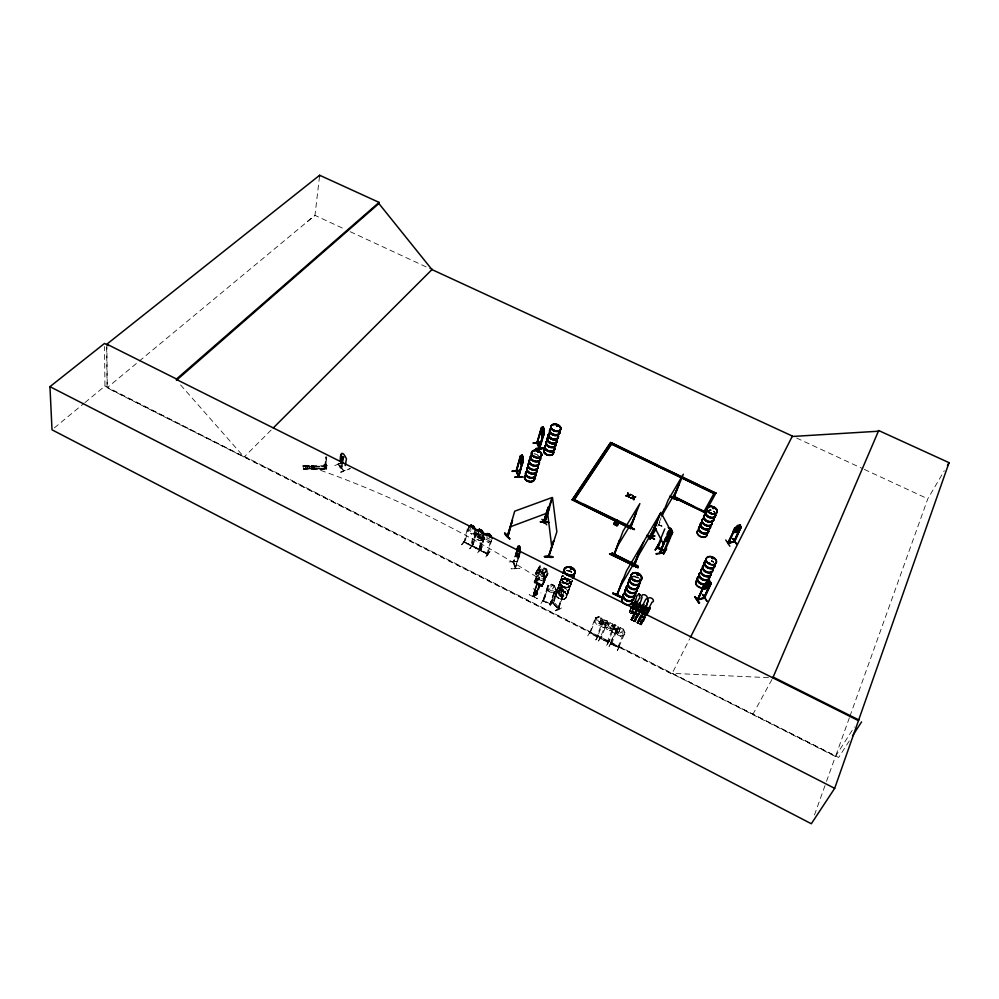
<?xml version="1.0" encoding="UTF-8"?>
<svg xmlns="http://www.w3.org/2000/svg" width="999" height="999" viewBox="0 0 999 999"><rect width="100%" height="100%" fill="white"/><g stroke="black" fill="none" stroke-linecap="round" stroke-linejoin="round"><path stroke-width="0.75" stroke-dasharray="5 3.75" d="M326.823 465.671L326.848 465.909M305.819 468.706L305.444 465.634L303.072 465.646L303.084 466.595L326.273 466.508M325.362 466.046L326.111 465.509L326.286 466.895L303.097 466.92L303.034 465.846M303.346 468.319L303.421 469.393L326.648 469.355L326.498 468.269L303.296 468.381L326.636 468.431L325.886 465.447M548.738 585.576L543.643 601.223L543.081 600.024M518.144 552.947L517.257 553.521L517.944 555.806L519.468 555.594L519.492 550.899M518.706 557.954C515.684 559.465 516.908 553.084 516.745 551.286C517.045 553.046 515.372 559.153 518.818 558.041L519.592 553.221M325.686 465.447C324.737 465.834 327.909 465.984 325.349 465.509M544.642 579.47L545.554 577.085L543.693 573.264L540.971 571.878L537.425 573.051L534.09 582.729L539.984 569.892L544.018 567.857L546.74 569.218L545.504 575.636L542.894 576.698L541.146 575.824L540.259 573.014L544.03 567.969M326.673 459.178L324.962 467.869L325.761 456.98M324.862 465.834L325.936 456.98M326.373 465.659L326.511 467.607M326.548 458.491L326.548 457.005M326.71 465.846L326.361 464.797L326.186 466.683M562.025 591.658L561.388 588.299M517.757 552.197L517.919 554.632L518.756 553.321M570.916 584.777L570.654 582.317M595.978 618.056L590.147 633.403C591.97 631.967 588.736 634.178 589.81 632.542M568.119 592.744L568.119 591.42M569.542 588.336L569.592 587.225L569.168 589.635A5.669 4.196 19.7 0 1 559.64 588.848A5.669 4.196 19.7 0 1 563.536 582.617A5.669 4.196 19.7 0 1 569.155 589.51M566.483 580.981L566.408 580.681M566.82 595.416L565.609 598.463M567.807 581.143L567.157 581.318L567.807 580.968M563.873 586.438L562.949 586.475M561.238 579.108L561.675 576.673M565.996 587.549L562.986 586.575L563.648 586.176M605.981 620.654L605.931 623.488L606.955 623.388L600.836 638.823L601.148 637.924L600.049 638.361L606.081 623.201M558.566 585.614L558.878 587.961M558.566 586.937L558.603 585.839M559.939 581.58L560.189 584.04M555.869 593.556C555.419 597.39 559.827 599.962 563.261 599.437M557.13 591.133L557.142 589.81M536.987 583.416C537.537 582.205 533.691 596.316 533.916 592.956M539.31 584.715C540.796 585.177 532.754 593.481 536.7 595.067C540.022 591.458 538.498 583.341 540.059 585.139M311.888 467.17C312.287 469.006 315.297 465.559 311.975 466.82M558.578 588.024L553.159 603.683L552.747 602.522M559.765 589.198L559.677 589.023A5.669 4.196 19.7 0 1 563.461 582.829A5.669 4.196 19.7 0 1 569.08 589.722L568.256 590.646M511.138 568.831C515.934 568.818 528.259 567.669 511.101 568.768M326.636 469.018L326.099 465.571M326.436 459.765L326.723 457.005M319.518 176.423L314.96 215.359L107.268 387.662L671.84 674.038L689.722 638.736M326.773 465.871L326.636 464.935L324.013 464.797L324.288 468.881L324.4 467.607L326.748 467.607L326.636 468.881L303.446 468.706M306.993 465.846L309.378 465.634L309.765 468.693M307.392 468.706L307.018 465.634A600.024 290.659 35.4 0 1 539.31 578.658C534.627 585.089 540.646 571.378 539.373 579.944M311.438 465.846L313.823 465.634L314.223 468.693M311.863 468.693L311.463 465.634M326.636 464.935L326.386 466.683L303.097 466.908M326.311 467.607L326.648 466.083M342.844 462.35L334.765 465.584L342.857 462.2M342.282 464.51L341.833 467.357L340.434 467.969L340.497 464.61M340.434 467.969L340.896 465.059M340.559 472.015L350.274 468.531L340.796 472.49M341.908 467.37L341.883 464.06M344.006 470.791L338.261 464.048L344.056 470.654M325.137 467.869L326.523 460.214M558.429 608.441L557.904 608.016M558.116 587.724L552.559 603.071L558.429 609.078L563.873 593.668L563.099 593.244L558.191 608.366M540.809 570.004L534.977 583.141C535.689 579.994 539.098 571.191 538.149 573.414M536.962 594.667L536.076 594.23M538.274 579.333L539.935 579.27M536.613 583.828L533.454 593.319L534.128 593.743L537.662 583.691L534.09 593.806M465.846 539.198L461.95 544.542M471.066 545.017C473.763 547.539 463.736 539.935 463.898 542.42L467.969 526.411M468.718 526.898L464.772 542.519M469.33 527.122L468.843 528.995L470.142 531.318L471.828 532.155M470.591 527.747L470.916 530.244M469.592 548.713L473.613 543.106M474.925 529.994L470.591 545.741L471.59 545.279M469.942 548.838L473.988 543.256M475.624 530.344L471.453 546.141L463.923 542.382M471.878 546.391L476.161 530.519M476.923 530.993L472.727 546.778L472.165 545.904M472.552 546.728L476.785 531.181M472.839 546.378L479.845 549.438L472.24 545.591L472.652 546.74M478.121 534.34L477.834 535.439L479.283 537.262L480.669 535.614M481.955 536.263L481.456 538.124L479.345 538.736L477.647 537.887L476.373 535.576L478.783 531.905M482.03 547.327L477.809 552.534M482.617 535.701L478.821 549.925L483.129 534.103M479.695 550.037L479.195 549.063M483.841 534.453L479.445 550.224L483.703 534.64M484.29 534.94L479.995 550.474L487.699 554.308L492.07 538.573M483.666 537.574L480.107 550.574C483.953 550.449 497.814 559.34 480.332 550.274M480.844 550.574L485.002 535.302M480.669 550.811L485.139 535.114M489.81 551.535C483.229 562.899 486.051 553.458 490.122 551.735M487.087 553.396L486.963 554.02L491.371 538.224M487.15 553.746L487.2 553.121M487.512 554.258L481.093 550.274M517.332 561.238L509.153 561.713M516.083 552.097L513.349 562.574L516.982 551.286M516.383 552.085L513.324 562.512L517.107 549.9M519.905 552.447L515.159 568.543L519.18 553.858M515.022 568.406L515.521 567.357M519.105 554.433L518.543 556.281L517.644 556.256L517.195 554.782M515.472 567.37L515.447 568.531L520.092 553.059M520.192 553.071L518.818 558.041M514.947 567.869L515.671 567.894M513.124 561.838L515.072 568.406M515.422 568.456L513.286 561.276L513.474 562.187M533.191 588.686L540.996 592.994M533.578 593.468L536.875 583.441M536.6 590.771L532.991 596.153M535.901 594.83L539.173 584.702M536.213 594.243L539.423 584.665M643.206 616.333L642.045 616.133L641.77 616.982M537.474 591.221L533.766 596.915L537.599 591.233M539.597 585.514L536.463 595.104L539.972 584.939M537.25 598.738C534.465 596.603 520.491 590.746 537.3 598.663M534.24 582.804C533.179 579.895 537.162 582.342 534.54 581.368M535.464 581.505L534.79 583.091M540.983 603.558L544.667 597.814M543.643 601.223L548.938 585.464L548.051 585.339M544.567 576.673C534.128 606.53 551.698 556.48 542.057 586.75L545.454 577.06L543.693 573.264L540.934 571.94M549.413 604.845L555.644 600.836M543.568 601.186C539.198 599.063 554.358 606.718 549.837 604.358L555.369 588.923M549.962 604.495L555.307 588.661M555.294 588.898L555.943 589.31L550.611 604.82L556.106 589.273M552.722 601.51L549.038 607.579M558.591 585.951L552.572 603.171M558.816 585.239L561.263 578.109M562.112 575.624L561.488 577.397L561.9 576.411M553.384 603.546L558.716 588.061M558.653 588.224L558.054 587.762L560.889 587.187L562.849 589.26L560.402 596.54L558.366 594.517L560.889 587.187L562.924 589.223L564.073 593.681L563.224 596.128L560.327 596.578L558.316 594.555L557.155 590.109M563.411 586.65L561.925 585.963L563.236 586.813M555.407 610.601C566.82 602.597 561.401 610.152 555.382 610.564M563.336 593.119L557.854 608.553C559.165 604.383 546.69 597.302 558.341 609.065M566.62 596.59L567.869 593.119L567.469 594.105A5.569 4.146 19.7 0 1 558.104 593.468A5.569 4.146 19.7 0 1 561.95 587.325A5.569 4.146 19.7 0 1 567.457 594.118M568.106 592.419L569.33 588.935L568.931 589.909A5.594 4.146 19.7 0 1 559.54 589.285L559.602 589.16A5.669 4.196 19.7 0 0 569.08 589.722M569.567 588.224L572.065 581.118A5.619 4.133 19.6 0 1 563.786 582.804A5.632 4.146 19.6 0 1 563.461 575.674A5.619 4.133 19.6 0 0 563.786 582.804A5.632 4.146 19.6 0 0 572.065 581.118L571.665 582.092M814.472 814.984L825.986 782.829M826.51 781.368L835.414 756.518L854.345 726.997M849.375 717.769L835.601 756.231L244.618 456.531M849.899 716.295L927.796 498.813L944.33 470.716M540.646 570.079L539.897 569.979L538.636 573.076M587.774 635.839L591.371 629.607M597.627 636.85L589.785 632.217M535.077 582.38L535.789 581.406L536.95 582.192L536.313 582.954L535.077 582.38L535.789 581.406M536.288 582.017L538.698 579.408M536.313 582.954L537.025 581.98M599.712 622.764L600.624 620.379L599.762 622.864L601.473 626.585L604.258 627.921L607.904 626.91L608.841 624.525L610.464 622.964L611.363 623.426L610.401 628.246L612.175 632.005L614.984 633.329L618.581 632.28L619.617 629.957M607.38 641.62L608.453 641.67L608.129 642.457L614.123 627.26L612.325 623.626L609.64 622.265L606.668 625.674L604.32 626.186L602.547 625.287L601.323 622.976L601.673 618.069L598.863 616.733L595.267 617.707M605.082 620.204L603.346 621.853L602.572 621.503L596.74 636.75L597.514 637.05L597.827 636.263L596.765 636.213M597.714 636.513L596.615 636.638L597.015 635.839M595.928 639.884L599.425 633.678L596.003 639.647M594.33 620.167L596.128 623.925L598.913 625.249L602.509 624.3L603.471 621.84L601.673 618.069M598.289 641.146L601.947 634.977L598.389 641.246M605.032 625.599L605.993 623.139L609.665 622.115M537.862 569.717L539.935 565.534L540.859 565.996L538.786 570.167L537.862 569.717L538.586 568.144L537.237 570.204M611.376 625.799L615.072 624.862L617.832 626.186L617.419 631.106L615.059 631.618L613.274 630.706L612.062 628.408L612.437 623.513L609.627 622.177M608.129 641.895L607.23 642.007L613.336 626.86L614.06 627.322L615.859 625.636M607.38 642.12L607.767 641.283M613.236 629.745L609.577 630.744L613.274 629.67L614.223 627.285L612.437 623.513M606.568 645.342L610.327 639.597M608.965 646.553L612.499 640.359L608.99 646.653M618.144 629.32L620.429 627.647L616.67 628.646L610.626 643.756C609.865 638.885 620.504 629.72 615.821 625.699M659.215 522.377L661.201 517.594M660.014 522.227L657.754 526.111M611.45 644.168L617.594 628.821M658.141 524.562C660.639 526.523 664.46 526.673 659.64 524.65M571.903 581.818L572.302 580.794A5.707 4.196 19.6 0 1 564.472 582.966A5.707 4.196 19.6 0 1 562.437 575.986M570.491 585.826L570.953 584.627M567.694 593.831L568.106 592.794M629.62 611.188L632.342 612.375M630.007 610.476L632.729 611.663M617.832 647.414L624.038 632.167L624.8 632.767L624.3 632.192M633.204 611.188C634.452 617.482 626.336 609.602 629.695 612.762L631.056 610.139M617.27 650.511L620.629 644.492L617.27 650.524M633.254 610.726C634.278 615.971 625.824 612.787 630.194 609.702M624 635.114L620.267 636.176L623.963 635.189L624.962 632.742L623.189 628.97L620.404 627.572M566.271 580.481L566.62 581.455L567.607 581.318M635.589 613.723L636.45 612.849L637.549 613.686M559.902 581.743L561.138 579.682L563.498 578.721M559.003 584.515L558.591 585.539L559.228 584.253M557.167 589.735L557.792 588.461M555.881 593.531C557.692 588.486 566.071 590.596 566.833 595.404M638.498 619.88L642.607 621.665M641.695 616.783L643.056 616.046M645.079 617.032L640.983 615.247M547.365 573.251L546.49 577.047L542.494 578.921M535.264 582.879L536.063 581.056L535.252 580.644L534.315 582.567L542.27 586.6L547.902 573.813L542.27 586.6M541.258 586.338L547.14 573.463L541.258 586.376M662 526.186L658.241 524.375L662.025 526.111M313.811 467.17L312.924 467.844M311.9 466.995L312.537 466.346M536.875 570.866L539.935 565.534M538.786 570.167L539.51 568.593L538.161 570.654M536.663 571.078L535.189 573.963L536.151 574.525L540.859 565.996M535.664 573.189L537.125 570.229M641.296 624.924L645.504 617.045C641.321 628.883 637.325 626.161 644.505 616.296M640.421 624.5L644.617 616.633M640.684 624.6L644.73 616.67M644.892 616.758C640.771 628.309 636.8 626.161 644.193 616.408M641.058 624.65L645.292 616.67M538.049 570.679L536.151 574.525M642.27 615.471L637.986 623.326L642.17 615.446C637.574 626.098 634.44 625.399 641.483 615.097M639.909 624.238L644.093 616.346M640.272 624.263L644.417 616.383M640.859 614.785L636.688 622.689L641.096 624.55L637.062 622.564L637.524 623.089L641.645 615.159M641.383 615.059L637.175 622.914L641.058 615.059L643.743 616.371M637.799 623.064L642.045 615.097M637.986 613.299L633.803 621.191L638.086 613.361M638.398 613.236L633.853 621.203M634.39 621.453L638.786 613.698M639.173 613.611L634.865 621.553M640.109 612.687L635.102 621.828L639.997 612.649M636.063 612.387L631.855 620.254L636.163 612.424M635.177 621.84L630.506 619.555L634.765 611.725M631.93 620.254L630.918 619.63L635.164 611.663M635.289 612L631.043 619.83L635.389 612.037M633.778 621.153L635.027 621.266L630.918 619.48L631.343 619.992L635.539 612.112M635.951 612.05L631.393 620.004M632.754 610.951L631.48 613.636L632.342 610.751M632.604 610.701L630.981 613.386L631.718 613.561M631.268 613.536L632.604 610.789M630.644 609.29L629.32 612.587M630.531 609.889L629.532 612.574M629.345 612.599L630.706 609.952M629.557 612.599L630.918 609.977M752.746 714.597L772.839 677.821M538.174 577.884L538.236 579.17M618.131 647.252C621.49 648.526 613.061 643.868 610.851 643.269M618.169 646.665L610.726 643.831M618.618 632.404L614.922 633.316M620.304 636.113L617.494 634.777L615.821 631.056M623.189 628.97L622.802 633.828L620.416 634.328L618.631 633.416L617.432 631.118M619.055 631.043L620.491 632.879L621.74 632.404L622.115 628.87L621.216 628.421L619.48 629.994L617.732 626.286M610.002 639.06L606.48 645.354L610.327 639.56M616.67 628.646L617.582 629.045M614.947 633.403L612.175 632.005L610.401 628.246M612.774 626.61L615.059 624.787M614.123 627.26L613.561 626.785M611.413 625.936L615.034 624.937M607.867 626.972L604.245 627.834L601.573 626.485L599.812 622.789M608.803 624.587L607.042 620.741L604.245 619.417L600.586 620.441L600.599 617.981L599.712 617.519L597.614 620.167L599.063 622.002L600.287 621.515M601.186 638.024L600.824 638.786L600.411 637.936M595.841 639.934L599.412 633.678M607.042 620.741L607.367 623.888M605.119 625.624L606.818 629.345L609.615 630.681M602.572 621.503L603.371 621.815L597.39 637.062L589.597 633.116L595.354 617.769L598.888 616.82M604.283 619.355L602.022 621.191M603.433 621.902L601.598 618.106M598.876 625.312L602.547 624.238M596.066 618.219L595.204 618.056L596.041 618.081M549.974 603.958L550.886 603.945M554.133 585.576L551.46 584.153L549.413 585.938L548.801 587.774L550.049 590.097L551.81 590.983L554.07 590.421L554.245 585.464L551.46 584.153L548.001 585.202L548.651 585.901M551.748 592.719L549.013 591.495L547.19 587.649M552.272 585.014L553.196 585.389L553.359 587.924L551.81 589.51L550.362 587.662L552.322 584.952M550.711 604.233L543.868 600.399M547.24 587.737L549.013 591.495L551.773 592.807L555.282 591.72L551.71 592.782M849.275 740.958L838.636 757.467L672.177 673.363L771.29 677.759M532.854 596.366L536.688 590.446M534.203 597.14L537.912 591.396M535.839 581.605C557.067 592.657 521.678 575.099 541.495 585.327L541.957 584.765M543.631 573.301L543.518 578.234L541.271 578.796L539.51 577.909L538.274 575.574L540.996 571.965L537.549 573.051L536.613 575.511L538.473 579.32L541.208 580.544M532.492 596.228L536.213 590.534M534.665 581.131L535.302 581.793M541.733 572.802L542.657 573.176L542.807 575.724L541.271 577.322L539.822 575.474L541.783 572.739M487.687 554.02L486.975 553.995M485.826 556.93L489.797 551.211M491.496 541.096L488.211 542.27L485.576 540.946L483.703 537.112L485.676 540.846L488.224 542.12L491.458 540.971M477.672 552.822L481.705 547.152M481.693 547.452L477.759 552.772M480.769 550.824L480.394 549.725M477.385 536.838L480.032 538.011L483.316 536.925L480.032 538.011L477.385 536.838L475.499 533.004M482.642 539.398L479.408 540.434L476.773 539.26L474.85 535.489M476.773 539.26L479.408 540.434M463.923 542.095L471.004 544.992M474.937 535.514L475.549 532.954M475.074 532.879L471.815 533.978L469.218 532.754C464.722 522.964 468.556 534.428 471.84 534.065M461.863 544.855L465.821 539.522L461.488 544.617M464.735 542.307L464.06 541.533L471.441 545.841M536.213 581.605L538.299 579.095M566.795 594.83L567.669 593.881M570.991 582.829L571.853 581.88M569.717 586.688L570.466 585.689M559.053 584.477L559.915 583.528M557.617 588.673L558.478 587.737M560.339 580.706C562.949 577.41 569.155 578.558 570.604 582.479M561.725 576.635L562.587 575.686M542.969 584.752L542.282 584.39M560.077 589.685L561.463 588.261M546.74 569.218L547.976 573.851C547.764 577.572 542.482 580.769 539.872 577.597M535.951 581.181L535.302 580.681M543.993 567.894L546.715 569.243M106.681 347.128L107.055 387.837L244.081 457.067L272.165 429.033M537.612 578.558L539.31 578.658M54.371 427.872L83.779 403.559M84.952 402.585L104.957 386.051L104.533 346.516M307.317 221.591L314.96 215.359L344.555 229.083M324.687 465.497L325.224 468.444M538.473 568.219L539.547 568.618M324.575 465.434L325.187 468.519M558.066 587.624L560.901 587.275L558.478 590.546L559.265 593.294L560.576 594.605L562.387 594.48L562.862 589.248L563.923 593.681L558.591 608.791M598.925 616.758L596.703 618.456L596.016 620.254L597.227 622.552L599.013 623.451L601.348 622.939M637.374 614.21L636.675 614.56M519.243 553.184L518.381 553.733L518.181 556.88L518.169 553.696L517.407 554.233L517.207 553.571L517.944 555.806M480.844 534.715L479.37 535.614L477.997 533.229L478.846 535.764L476.91 537L479.208 536.351L480.644 538.873L479.732 536.226M565.584 598.463L563.274 599.437M568.643 587.325L569.755 586.525M561.113 579.857L562.162 579.245M555.269 610.876L561.888 607.217M481.043 534.228L479.957 534.777L478.496 532.954M489.26 538.336L488.161 538.886L486.713 537.062M590.521 632.904L589.76 632.504M340.047 466.945L341.995 466.883L340.06 467.457M340.135 466.958L341.908 466.858M339.972 467.445L341.458 466.858M605.606 624.25L604.383 624.75L602.934 622.901M342.607 462.087L334.765 465.584M611.013 626.96L609.777 627.447L608.341 625.611M616.358 629.682L615.122 630.169L613.686 628.334M479.37 540.484L482.692 539.348M561.663 592.732L560.701 593.031L559.702 590.759M541.158 580.606L544.717 579.545M635.938 613.074L637.412 613.636M637.2 614.323L635.851 613.96M482.117 535.639L480.007 536.263L478.321 535.414L477.035 533.091M490.334 539.76L488.211 540.372L486.513 539.522L485.239 537.2M568.706 587.137L565.946 587.724L563.099 586.925M567.37 587.674L568.643 587.3M610.751 643.556L618.843 647.664M542.894 600.574L550.761 604.532M543.706 600.636L542.944 600.224M542.395 585.352L541.633 584.927M612.075 628.383L609.727 628.883L607.941 627.984L606.73 625.674M472.015 546.166L479.557 549.925M519.455 555.494L518.044 555.694M517.544 561.288L509.078 562.05M509.065 561.925L517.457 561.475M617.494 628.771L616.77 628.721M552.984 602.397L558.566 608.803M563.511 578.721L564.91 578.671A5.594 4.133 19.7 0 1 570.491 585.426A5.594 4.133 19.7 0 1 561.101 584.765A5.594 4.133 19.7 0 1 564.947 578.633A5.582 4.121 19.7 0 1 570.466 585.414A5.582 4.121 19.7 0 1 561.113 584.752A5.582 4.121 19.7 0 1 564.947 578.646A5.619 4.146 19.7 0 1 570.479 585.526L570.529 585.589A5.619 4.146 19.7 0 1 561.051 584.865A5.619 4.146 19.7 0 1 564.91 578.708M566.67 580.244L567.519 580.519M326.398 465.034L324.013 464.797M325.237 465.796L327.26 465.659M303.009 465.934L327.26 465.834M518.394 553.796L519.293 553.821M542.27 584.24L543.069 584.64M534.39 582.454L542.257 586.438M312.749 466.483L313.624 466.82M642.856 617.469L641.833 616.833M326.586 468.868L303.409 468.993M564.86 578.858L569.905 581.368M312.699 467.657L311.963 467.17M480.819 550.249L480.282 549.987M479.383 550.162L472.015 546.465M607.941 642.407L600.137 638.398L608.241 642.245M541.87 586.688L534.178 582.767M642.607 617.432L641.957 617.032M535.701 581.618L536.95 582.192M535.152 582.167L536.388 582.742M796.615 438.037L862.911 468.756M864.322 469.405L927.796 498.813M350.199 231.693L430.557 268.931M539.16 567.082L540.084 567.532M538.985 567.956L539.91 568.406M555.094 589.135L555.819 589.51M620.391 627.709L623.089 629.07L624.924 632.804L618.531 647.851L610.714 643.806M605.044 620.267L605.943 620.716M540.684 570.204L539.935 569.792L538.498 573.089L539.772 577.697M547.015 573.588L547.727 573.95M606.056 623.276L606.868 623.601M544.443 576.873L545.167 577.235M104.957 386.051L835.414 756.518M589.972 632.28L590.534 632.567M559.64 589.21L559.652 589.26A5.594 4.146 19.7 0 1 563.386 583.129A5.594 4.146 19.7 0 1 568.931 589.934M560.988 585.052A5.619 4.146 19.7 0 0 570.417 585.714A5.607 4.146 19.7 0 0 564.847 578.908A5.607 4.146 19.7 0 0 560.988 585.052A5.607 4.146 19.7 0 0 570.404 585.714A5.619 4.146 19.7 0 0 564.847 578.896A5.619 4.146 19.7 0 0 560.988 585.052L561.863 586.151M180.569 384.927L244.081 457.067M560.864 585.164L559.902 582.729M481.331 533.179L483.229 536.9M554.245 585.464L556.068 589.335M615.759 630.956L617.494 634.777M617.832 626.186L619.58 630.019M513.761 562.162L515.334 567.382M570.579 582.492L570.941 583.628M569.268 586.213L569.63 587.387M567.807 590.397L568.156 591.583M561.201 578.945L561.55 580.119M557.092 590.983L557.442 592.157M326.748 467.607L324.4 467.607M303.072 465.646L303.421 468.918M106.868 344.168L107.268 387.662M537.537 455.194A5.207 3.546 16.4 0 1 538.648 455.869M535.014 454.17A5.282 3.596 16.4 0 1 537.637 454.907M533.866 453.771A5.195 3.534 16.4 0 1 535.152 453.758M572.302 580.669A5.707 4.196 19.6 0 1 564.547 582.742A5.707 4.196 19.6 0 1 562.512 575.761M568.943 578.958A5.644 4.146 19.6 0 1 563.236 575.349M566.421 570.354A5.644 4.146 19.6 0 1 567.819 570.317M569.243 570.566A5.644 4.146 19.6 0 1 571.84 571.865M571.366 579.295A5.644 4.146 19.6 0 1 562.986 576.073M567.569 571.028A5.644 4.146 19.6 0 1 571.59 572.577M570.217 579.445A5.719 4.196 19.6 0 1 562.999 575.836M567.644 570.729A5.719 4.196 19.6 0 1 571.728 572.29M568.868 579.258A5.719 4.196 19.6 0 1 563.074 575.611M566.308 570.541A5.719 4.196 19.6 0 1 567.719 570.504M569.168 570.754A5.719 4.196 19.6 0 1 571.803 572.077M709.814 509.715A5.282 3.534 23.3 0 1 711.126 509.952M713.573 511.126A5.282 3.534 23.3 0 1 714.547 511.988M709.602 510.102A5.357 3.596 23.3 0 1 710.926 510.352M713.423 511.55A5.357 3.596 23.3 0 1 714.41 512.412M709.69 509.89A5.357 3.596 23.3 0 1 711.026 510.139M713.511 511.326A5.357 3.596 23.3 0 1 714.51 512.2M709.502 510.414A5.27 3.534 23.3 0 1 710.813 510.651M632.916 576.161A5.607 4.046 22.5 0 1 635.676 576.361M637.037 576.885A5.607 4.046 22.5 0 1 639.273 578.596M632.642 576.873A5.607 4.046 22.5 0 1 637.986 578.359M632.704 576.56A5.694 4.108 22.5 0 1 638.136 578.071M632.792 576.336A5.694 4.108 22.5 0 1 635.589 576.548M636.975 577.072A5.694 4.108 22.5 0 1 638.224 577.847M711.563 560.526A5.507 3.809 24.6 0 1 713.786 562.187M711.475 560.726A5.582 3.859 24.6 0 1 713.736 562.4M711.238 561.226A5.495 3.809 24.6 0 1 712.462 561.962M711.375 560.938A5.582 3.859 24.6 0 1 712.612 561.688M542.632 569.929L543.031 573.014L540.471 574.85L543.294 573.726L544.318 576.773L543.943 573.488L546.428 571.728L543.681 572.752L542.632 569.929M607.067 622.664L604.932 623.738L605.706 626.361L604.345 623.851L601.785 624.387L603.995 623.264L603.271 620.741L604.582 623.126L607.067 622.664M617.844 628.096L615.684 629.17L616.483 631.743L615.097 629.27L612.512 629.807L614.747 628.683L614.035 626.173L615.334 628.558L617.844 628.096M545.591 569.305L544.617 573.963L542.332 574.363L542.607 571.203L544.73 568.831L545.616 569.268M337.862 464.198L343.619 470.954L337.862 464.198M548.001 585.202L542.894 600.923L548.076 585.264M631.868 617.682L635.826 619.855L631.868 617.682M632.454 616.608L636.4 618.781L632.454 616.608M633.316 615.009L637.262 617.182L633.316 615.009M634.103 613.598L638.036 615.759L634.103 613.598M634.964 612L638.898 614.16L634.964 612M637.999 620.754L641.957 622.926L637.999 620.754M639.435 618.069L643.381 620.242L639.435 618.069M640.209 616.658L644.143 618.818L640.209 616.658M326.198 466.246L303.022 466.271L326.198 466.246M566.296 597.627L566.271 597.614A5.569 4.146 19.7 0 1 556.905 596.965A5.569 4.146 19.7 0 1 560.801 590.671A5.519 4.121 19.7 0 1 566.296 597.352A5.519 4.121 19.7 0 1 557.017 596.715A5.519 4.121 19.7 0 1 560.839 590.609A5.569 4.146 19.7 0 1 566.296 597.477L566.358 597.527A5.569 4.146 19.7 0 1 556.955 596.828A5.569 4.146 19.7 0 1 560.751 590.809A5.569 4.146 19.7 0 1 566.246 597.614M564.66 582.442A5.619 4.133 19.6 0 0 572.302 580.394A5.632 4.146 19.6 0 1 564.66 582.454A5.632 4.146 19.6 0 1 562.662 575.561A5.619 4.133 19.6 0 0 564.66 582.442M558.129 593.256A5.657 4.196 19.7 0 0 567.619 593.918A5.657 4.196 19.7 0 0 562.025 587.025A5.657 4.196 19.7 0 0 558.129 593.256M560.889 585.389A5.594 4.133 19.7 0 0 570.279 586.051A5.594 4.133 19.7 0 0 564.722 579.258A5.594 4.133 19.7 0 0 560.889 585.389A5.569 4.121 19.7 0 0 570.254 586.038A5.569 4.121 19.7 0 0 564.735 579.27A5.569 4.121 19.7 0 0 560.901 585.377M560.938 585.189A5.619 4.146 19.7 0 0 570.367 585.851A5.619 4.146 19.7 0 0 564.797 579.033A5.619 4.146 19.7 0 0 560.938 585.189M558.341 592.769A5.582 4.146 19.7 0 0 567.707 593.418A5.582 4.146 19.7 0 0 562.187 586.625A5.582 4.146 19.7 0 0 558.341 592.769M558.204 593.044A5.657 4.196 19.7 0 0 567.694 593.693A5.657 4.196 19.7 0 0 562.1 586.813A5.657 4.196 19.7 0 0 558.204 593.044M559.79 588.573A5.594 4.146 19.7 0 0 569.168 589.235A5.594 4.146 19.7 0 0 563.636 582.429A5.594 4.146 19.7 0 0 559.79 588.573"/><path stroke-width="1.5" d="M517.395 548.826L517.37 551.173L517.295 548.838L518.906 548.688L519.692 547.29M520.142 551.947L519.48 546.128L520.229 551.935M617.444 524.163L617.307 520.142L614.56 523.551L615.933 524.912L617.22 524.65L617.507 520.267M571.59 569.068L571.69 568.481M176.523 379.008L176.473 380.269L378.908 203.559L379.083 202.397L319.655 175.25L106.868 344.168L176.523 379.008L379.083 202.397M567.407 574.363L567.32 574.575M567.707 574.512L567.669 574.712M548.588 556.018L548.876 555.394L548.826 556.655L556.855 531.818L552.509 497.564L544.505 523.001C545.891 521.49 542.27 522.152 544.467 522.914M556.88 425.586L557.729 425.874M557.517 426.049L556.593 425.774M556.843 425.961L557.442 425.362L557.991 426.248M557.405 426.098L556.53 425.699M545.029 522.34L544.792 523.014M553.596 430.307L554.42 430.544L553.908 429.995M522.964 460.864L518.743 476.923L516.121 470.529L518.481 476.948L522.976 460.914L518.419 476.86M538.424 451.56L537.674 451.91L538.411 452.147M534.79 456.843L534.715 456.518M535.064 456.78L534.727 456.243M617.22 524.65L617.107 520.179M522.589 476.873L514.81 477.247M543.331 447.889C536.825 451.423 530.269 447.252 543.281 448.251M671.74 532.017L672.452 532.417L671.041 528.696L668.393 527.559M543.269 448.201L535.839 448.863M541.62 427.547L537.037 443.419L541.695 427.535L543.256 426.948L544.093 428.883L543.806 432.23L539.085 448.027L539.622 447.44M708.678 583.616L708.84 581.793L706.318 584.24M548.414 507.267L549.025 507.042L543.431 522.415L548.239 507.067L543.568 522.664L544.243 521.578L544.805 522.939L549.6 507.617L549.238 507.03L544.28 522.352M739.148 525.462L738.461 528.346L736.575 529.607L736.713 527.834L739.185 525.524M519.855 551.96L520.154 548.426M319.518 176.423L319.655 175.25M522.702 456.78L521.528 460.939L521.241 458.691L522.427 456.143L522.627 456.793M508.054 535.214L507.267 536.013L512.375 520.317L508.041 536.063L507.929 535.177M507.529 536.226L508.291 535.389L507.48 535.402M520.941 455.981L516.271 471.715L520.379 455.719L520.879 456.231L522.165 455.082L523.076 457.105L522.852 461.476M341.546 453.571C340.459 476.948 337.774 440.284 346.466 458.903L345.254 465.609M340.946 461.763L341.533 457.455L343.019 456.868L342.507 463.086M341.121 463.636L341.533 457.455M342.108 462.637L343.019 456.868M343.169 457.205L343.856 457.217L341.995 457.979M616.658 524.925L617.407 520.479L615.933 524.912M544.467 556.718C550.299 554.507 560.377 559.103 544.48 556.68M552.884 557.017L544.443 556.406M728.546 543.231L735.152 528.271L727.709 543.181L734.877 541.246L733.828 541.645M735.139 528.009L727.859 543.394L734.565 541.795L741.183 526.785L740.234 529.17L736.875 532.055M728.621 543.244L728.059 542.557L728.521 543.306M703.82 597.564L704.77 597.577L703.945 597.489M698.151 599.787L697.402 600.024L704.507 598.176L711.226 583.329L710.426 583.279L703.771 598.351L711.188 583.029L709.814 581.206L707.379 581.905L703.883 584.865L697.527 599.999M537.624 442.944L537.025 442.382L539.672 448.489L544.218 433.154L544.043 428.858M661.788 516.146L668.106 500.124L683.328 474.238L673.326 498.851L678.521 485.202M617.419 520.179L617.282 523.588M656.118 553.97L663.611 552.909M650.386 537.387L650.374 537.312M650.749 537.687L650.611 536.925L650.549 538.036M634.415 565.422L634.078 565.971M643.706 541.62L626.548 570.804L617.02 595.267L622.926 579.495L616.745 595.129L617.32 593.955M619.88 539.935L613.886 555.569L623.089 531.056L639.872 503.596L630.082 528.234M614.148 555.032L613.598 555.407L619.605 539.797M613.823 554.895L614.447 554.445L613.586 555.357M512.3 471.403L519.942 470.591L512.387 471.078M516.57 471.678L516.421 470.492M520.916 464.373L522.539 463.973L523.214 461.463M540.584 442.282L533.404 442.894M511.938 521.815L508.054 536.001M543.256 426.948L541.383 427.659L536.888 442.907M537.15 443.481L537.587 442.882M509.765 538.773C504.27 535.676 501.635 527.647 509.715 538.798M539.323 448.451L543.893 432.629L539.385 448.526L536.913 443.032M540.896 429.995L541.883 436.201L543.531 435.639L543.868 433.154M516.933 549.288L518.144 546.453L516.982 551.286M516.795 550.674L518.044 546.366L519.555 546.216L517.932 549.413M713.086 558.091C714.048 559.49 710.464 556.768 712.886 558.753M517.107 549.9L518.131 546.353M518.493 549.737L518.918 548.588L519.18 551.935M709.29 563.536L710.214 563.698L709.377 563.311M712.587 558.404L712.037 558.191M540.434 521.99L548.776 522.315L540.521 521.665M546.74 524.825L541.895 519.305M711.088 513.186L710.389 513.049M713.998 508.528L713.411 507.504L712.662 507.929M544.193 522.465L551.997 497.552L514.672 511.201L507.554 536.251M548.588 555.369L548.501 556.655L553.683 540.696L548.488 556.58L548.938 555.432M648.164 600.399L645.741 607.842L648.401 609.14L651.96 602.247A2.997 2.023 28.9 0 0 653.059 599.6A2.997 2.023 28.9 0 0 649.263 597.739A2.997 2.023 28.9 0 0 648.164 600.399L645.804 607.717L648.463 609.028M572.802 498.963L631.63 527.147L630.856 528.583L572.165 499.912L610.676 442.47L715.883 493.206L701.822 486.501M574.238 499.675L612.05 443.131L574.238 499.675L576.997 501.011M610.676 442.47L572.165 499.912M611.513 444.006L713.973 493.444L611.513 444.006L612.087 443.144L656.88 465.059M616.783 595.067L617.282 594.018L617.17 595.192M108.679 345.567L104.495 343.469L49.95 386.663L52.01 429.82L811.325 823.75L834.677 788.348L949.05 462.674L878.683 430.532L878.321 431.231L792.057 436.488M638.124 574.837L637.374 574.9M638.336 575.174L638.423 574.662M630.019 528.284L630.856 527.385L630.344 528.434M634.128 580.007L635.077 580.269L634.203 580.044M635.039 580.357L634.165 580.207M637.062 574.45L637.812 573.963M626.161 495.591L628.159 495.629L626.036 495.891L628.146 494.93L627.734 493.056L628.521 495.117L630.781 494.53L628.633 494.805M626.036 495.891L628.034 495.242L627.734 493.056M628.521 495.117L628.321 493.344M616.858 525.849L613.673 524.225C613.361 519.53 621.278 523.414 617.045 525.824M628.271 495.317L629.058 497.352L628.771 495.204L630.781 494.53M628.471 497.065L629.058 497.352M609.74 553.921C634.003 564.847 593.506 546.241 617.432 557.667M630.918 497.889L632.929 497.927L630.806 498.201L632.916 497.227L632.492 495.354L633.279 497.427L635.551 496.84L633.403 497.115M630.806 498.201L632.792 497.539L632.492 495.354M633.279 497.427L633.079 495.641M611.251 554.545L636.912 567.22L611.251 554.545L612.05 553.046L637.699 565.709L636.912 567.22M612.05 553.046L630.769 562.849M632.929 497.927L633.828 499.662L633.528 497.502L635.551 496.84M633.241 499.375L633.041 497.627M633.828 499.662L633.528 497.502M630.057 528.359L636.076 512.787L630.456 528.421M630.856 528.583L572.315 499.45M630.569 527.31L634.415 529.358M612.774 593.493C626.485 601.111 620.891 594.867 612.749 593.556M740.496 526.873L734.04 541.945M630.157 563.948L630.519 563.236L638.261 567.02L637.899 567.732L630.369 563.586M638.923 552.734L633.553 566.371L644.005 541.096L660.339 513.324L650.449 538.111L650.961 537.15M634.003 565.322L633.516 566.283L639.198 552.247M633.816 566.508L639.772 550.799M634.502 565.409L640.359 549.787M646.815 535.651L654.545 539.023L646.977 535.352M647.452 536.838L654.807 536.038M654.969 527.509L648.751 538.311L650.212 539.023L656.243 528.683M650.137 537.986L656.393 522.465L650.474 538.049M650.212 539.023L648.925 537.837M657.33 521.94L651.048 536.975L660.863 512.387L669.854 529.158L659.964 553.371M661.837 515.034L664.148 509.265M662.1 514.585L664.397 508.816M677.185 500.012L669.967 496.203L677.334 499.737M705.169 512.624L673.026 497.165L705.169 512.624L716.083 492.757M704.058 511.451L673.563 496.241L692.894 506.081M679.357 483.341L673.326 498.201M634.977 601.848L630.906 608.416M638.486 594.005L637.649 595.691A1.986 1.336 29.4 0 0 636.475 597.477L634.902 602.447L636.725 603.234L638.998 598.701A1.986 1.336 29.4 0 0 639.422 596.565L640.022 594.767M664.785 528.908L657.092 547.639L664.71 551.373L672.627 532.367L671.041 528.696L668.381 527.484M665.034 550.649L657.592 546.977L657.242 547.752M658.603 544.867L655.232 549.937L658.254 544.742M636.076 601.211L635.689 602.197M657.854 548.014L661.475 539.173M637.212 602.946L634.677 608.616M665.646 538.174L659.652 553.446L665.646 538.174L667.207 537.874L667.632 536.825L667.682 534.328L666.808 533.978M570.479 568.306L571.291 569.293M659.652 553.409L665.908 538.136M635.564 610.489L640.122 603.021M657.28 547.502C661.276 551.361 667.207 551.073 663.86 550.961L671.653 532.255L672.539 532.355M663.723 554.058L666.345 548.701M643.169 605.444L643.793 604.82L639.872 612.437M642.994 606.43L642.544 607.355L638.561 605.406L638.948 604.445L638.948 605.369L642.32 607.017L643.793 604.82M646.191 606.043L642.794 612.437L645.878 605.894L645.441 606.955L649.7 609.178L646.877 614.422L649.7 609.178M649.562 607.704L645.579 615.421L649.874 607.854L649.238 608.466L645.866 606.818M878.683 430.532L772.839 677.821L773.226 677.11L858.865 719.942M703.533 512.387L714.472 492.532M609.902 553.633L617.582 557.417M613.011 592.994L620.941 596.878M620.854 597.115L612.899 593.281M637.974 567.607L630.207 563.836M638.224 567.082L630.519 563.249M645.079 607.504L644.63 608.441L648.626 610.389L649.1 609.415L648.401 610.052L645.017 608.391L645.042 607.604M695.104 596.565L699.6 602.847L699.05 603.259L694.742 596.703L699.063 603.246M702.809 587.237C705.644 581.356 714.784 576.773 706.568 588.324L704.183 589.035L702.859 587.312M697.352 599.999L704.657 584.765L698.076 599.837M698.051 599L697.602 599.462L704.757 584.477A5.507 3.871 24.8 0 1 698.026 581.455A5.507 3.871 24.8 0 1 699.075 576.398M725.761 540.009L729.882 546.241M704.183 589.035L707.379 581.855L705.144 584.552L704.332 586.326L705.257 587.325L706.83 586.913L709.053 585.089L709.802 581.356M706.805 600.961L702.647 594.617M702.447 594.467L707.005 601.123M733.366 530.781L734.402 528.346L737.811 525.511L740.134 524.975M735.301 528.483L728.021 543.394M703.721 598.326L710.464 583.154M733.741 541.745L740.646 526.748M740.072 525.037L741.233 526.848L734.415 541.583L727.784 543.169M736.812 544.368L732.804 538.548M736.85 544.393L732.529 538.586M615.222 524.625L617.182 520.429M537.712 452.21L538.911 452.085M690.421 637.35L792.382 436.076L431.968 269.593L378.908 203.559M642.32 606.106L645.841 599.2A2.985 2.023 29.1 0 0 646.927 596.54A2.985 2.023 29.1 0 0 643.144 594.692A2.985 2.023 29.1 0 0 642.057 597.352L639.66 604.807L642.382 605.993L639.722 604.682M645.192 615.109L648.701 608.416M645.317 615.322L648.888 608.803M645.978 615.484L649.874 607.854M645.504 613.748L648.289 608.478M645.591 613.786L648.388 608.541M645.117 615.072L648.613 608.516M641.658 613.536C640.859 611.213 647.452 606.893 645.092 606.942M641.957 613.536L645.878 605.894M643.131 612.599L645.854 607.305M642.744 613.923L646.253 607.242M642.869 614.135L645.666 608.891M639.497 610.739L641.608 606.818M639.098 612.05L641.92 606.693M639.223 612.262L642.045 607.03M643.481 604.67L639.472 612.375L642.307 607.167M640.709 611.338L643.094 605.894M640.784 611.376L643.593 606.143M636.775 611.076L639.597 605.856M636.85 611.113L639.697 605.894M639.41 610.701L641.52 606.755M635.864 610.489L639.81 602.872M637.05 609.565L639.41 603.833M636.65 610.876L640.197 604.22M633.054 609.465L636.588 602.959L637.35 603.234M633.104 609.49L636.625 602.996M633.316 609.49L636.85 602.996M634.34 608.441L637.424 602.434M634.54 608.453L637.637 602.534M631.168 608.453L634.977 601.236M632.005 607.317L635.177 601.336M632.192 607.404L635.376 602.385M632.392 607.404L635.239 602.135M632.529 607.567L635.314 602.36M663.411 553.896L666.658 548.863M670.267 538.086L668.706 534.378L668.181 539.235L665.908 539.835M669.28 540.471L665.746 541.595M634.54 564.298L634.777 564.959L634.652 564.285M658.728 544.655L655.282 549.912M669.13 528.296L669.979 528.708L669.954 531.168L669.517 532.23L667.469 532.355M622.926 579.495L623.201 579.632M637.1 566.745L637.699 565.709M620.591 586.088L637.712 556.868M638.011 556.343L654.308 528.521M662.05 515.297L677.235 489.348M672.839 497.627L673.563 496.241M634.29 529.682L629.395 526.935L634.452 529.395M947.477 465.359L949.05 462.674M617.345 546.378L634.078 518.868M543.444 427.984L542.232 430.532L542.519 432.717L543.369 427.984M614.71 524.113L617.095 520.354M518.081 551.123L518.943 549.762L519.268 550.486M852.559 735.876L861.563 721.902M504.845 533.179L509.64 539.035M614.785 523.051L617.195 520.129M485.751 535.339C487.375 531.605 491.083 534.677 491.471 537.35M477.21 530.169L479.433 529.308L482.067 530.631L482.417 532.742M479.383 529.37L482.03 530.694L483.953 534.49M479.408 529.458L477.272 530.244M480.182 530.219L481.081 530.581L481.343 533.129M471.191 525.349L469.006 526.073L471.216 525.212L473.851 526.523L475.649 530.357M543.256 427.048L541.595 430.382L542.27 434.278L543.256 434.066M471.965 526.111L472.864 526.473L473.126 529.02M614.56 523.551L617.07 520.254M517.744 550.037L518.906 548.688M712.712 507.592L713.086 508.541L714.073 508.329M712.861 507.742L713.561 507.654M478.796 531.855L480.232 530.157M637.037 574.175L638.648 574.625M637.424 574.013L637.037 574.675M637.574 574.637L637.399 574.75M487.012 535.963L488.461 534.278L489.323 534.702L489.56 537.25M567.994 574.625L567.844 574M570.404 568.344L571.028 568.081M571.84 569.255L571.266 569.405M518.743 476.835L518.756 475.824M273.264 427.934L432.33 269.218M516.171 470.641L516.533 471.615M469.33 527.122L471.241 525.287M537.45 451.598L538.498 451.498M477.534 531.218L479.445 529.395M708.204 584.665L706.231 585.988L705.843 585.289M709.365 563.286L710.027 563.498M637.374 574.338L638.224 574.4M713.074 507.492L712.824 508.216M570.766 568.431L571.665 568.681M571.653 568.868L571.003 568.931M668.556 531.168L670.991 530.594L668.88 531.755L669.53 534.328L668.306 531.893M666.246 536.825L668.656 536.263L666.558 537.412L667.22 539.959L665.996 537.537M698.289 599.363L697.202 599.775L704.008 597.814M537.949 452.235L538.124 451.61M658.116 547.527L657.367 547.19M512.549 520.529L511.738 520.566M510.139 526.873L547.127 513.099M487.687 533.516L485.427 534.29L487.649 533.578L490.272 534.815L492.232 538.548M541.883 436.201L543.506 435.552M633.416 497.814L635.426 497.14M628.646 495.516L630.669 494.842M712.012 557.642L712.886 557.879M704.133 588.96L706.605 588.336L710.102 585.402L711.188 583.029M668.206 534.203L670.491 533.603L670.941 528.796M570.704 569.068L571.665 569.243M704.745 584.477L704.67 584.515A5.432 3.809 24.8 0 1 697.976 581.68A5.432 3.809 24.8 0 1 699.013 576.685M698.176 599.175L703.895 597.939M704.158 585.164L704.807 584.989M710.576 583.503L711.226 583.329M710.714 512.587L710.976 512.799M712.849 507.504L713.473 507.529M728.646 542.619L734.053 541.57M733.453 530.744L734.565 532.592L736.862 531.992M664.822 550.799L658.204 547.489M556.855 426.161L557.729 426.323M522.265 462.35L521.291 462.512L520.616 458.504L522.24 455.169L520.641 455.681L516.008 471.153M656.206 553.708L663.698 552.597M648.938 536.638L654.72 535.939M734.24 541.458L734.665 541.046M514.772 477.285L522.502 476.623M512.162 471.078L520.054 470.404M516.383 471.328L518.906 476.361L518.156 476.361L522.802 460.502L523.076 457.105L522.152 455.182M521.003 464.46L520.042 458.104M522.989 457.105L523.164 461.513M535.939 449.1L543.381 448.476M540.821 442.282L533.316 443.206M533.291 443.094L540.734 442.482M537.287 443.144L539.485 447.49M541.146 434.265L541.97 436.201M519.617 550.874L519.83 548.026M638.149 575.112L637.225 574.762M570.879 568.081L572.027 568.806M615.334 522.777L616.058 522.789M540.434 521.865L548.701 522.502M638.861 594.018L639.984 594.842M639.098 594.055L639.897 594.642M669.879 496.403L677.235 499.9M663.898 468.406L677.946 475.112M680.756 476.448L699.013 485.164M704.545 597.377L703.571 598.101M699.874 509.44L702.659 510.776M646.865 535.539L654.445 539.198M583.978 504.42L616.083 520.104M618.881 521.466L625.861 524.875M632.854 564.91L638.136 567.32M471.166 525.262L473.801 526.585L474.213 528.633M177.048 379.77L858.416 720.641M49.95 386.663L834.677 788.348M702.946 587.262L704.258 588.96M737.774 525.449L734.789 529.857L735.626 530.919L739.26 528.808L740.022 524.975M570.816 568.718L570.754 568.918M654.82 527.584L663.648 544.33M473.851 526.523L475.736 530.382M482.067 530.631L483.991 534.428M628.771 495.204L629.17 497.04M490.247 534.802L490.659 536.863M547.627 513.111L551.798 547.34M519.917 458.066L520.067 462.487M558.029 435.539A5.132 3.422 16.7 0 1 553.159 439.485A5.132 3.422 16.7 0 1 548.776 433.816M556.805 439.385A5.057 3.384 16.8 0 1 551.997 443.294A5.057 3.384 16.8 0 1 547.689 437.699A5.032 3.359 16.8 0 0 551.361 443.119A5.032 3.359 16.8 0 0 557.067 440.309M556.868 439.21A5.057 3.384 16.8 0 1 552.047 443.119A5.057 3.384 16.8 0 1 547.739 437.512M548.426 436.863A5.057 3.384 16.8 0 1 549.375 436.401M556.868 439.123A5.032 3.359 16.8 0 1 552.072 443.007A5.032 3.359 16.8 0 1 547.789 437.437M548.476 436.788A5.032 3.359 16.8 0 1 549.413 436.326M559.34 431.256A5.157 3.422 16.7 0 1 557.18 435.164A5.157 3.422 16.7 0 1 550.799 433.391A5.157 3.422 16.7 0 1 550.749 428.871M558.104 435.314A5.145 3.422 16.7 0 1 553.221 439.273A5.145 3.422 16.7 0 1 548.838 433.591M559.403 431.044A5.157 3.422 16.7 0 1 557.255 434.94A5.157 3.422 16.7 0 1 550.861 433.166A5.157 3.422 16.7 0 1 550.824 428.646M554.233 447.839A5.02 3.384 16.8 0 1 552.11 451.698A5.02 3.384 16.8 0 1 545.879 449.962A5.02 3.384 16.8 0 1 545.854 445.504M554.37 447.589A5.095 3.434 16.8 0 1 552.222 451.498A5.095 3.434 16.8 0 1 545.904 449.737A5.095 3.434 16.8 0 1 545.879 445.217M543.768 450.474A4.995 3.372 16.8 0 0 549.025 455.332A4.995 3.372 16.8 0 0 553.146 451.336A5.02 3.397 16.8 0 1 551.048 455.207A5.02 3.397 16.8 0 1 544.83 453.471A5.02 3.397 16.8 0 1 544.805 449.001A4.995 3.372 16.8 0 0 544.143 449.675M556.967 440.659A5.045 3.372 16.8 0 1 550.624 443.281A5.045 3.372 16.8 0 1 548.289 437.4A5.032 3.359 16.8 0 0 550.624 443.269A5.032 3.359 16.8 0 0 556.955 440.671A5.032 3.359 16.8 0 1 550.624 443.269A5.032 3.359 16.8 0 1 548.289 437.412M553.209 451.198A5.02 3.397 16.8 0 1 551.086 455.069A5.02 3.397 16.8 0 1 544.867 453.334A5.02 3.397 16.8 0 1 544.842 448.863M557.055 440.459A5.057 3.384 16.8 0 1 551.311 443.294A5.057 3.384 16.8 0 1 547.639 437.837M548.326 437.175A5.057 3.384 16.8 0 1 549.275 436.713M555.894 445.229A5.107 3.434 16.8 0 1 548.888 446.728A5.107 3.434 16.8 0 1 547.14 441.009M554.732 448.052A5.032 3.384 16.8 0 1 548.389 450.686A5.032 3.384 16.8 0 1 546.066 444.805M555.756 445.454A5.045 3.384 16.8 0 1 548.838 446.928A5.045 3.384 16.8 0 1 547.115 441.296M554.72 448.301A5.095 3.434 16.8 0 1 548.301 450.974A5.095 3.434 16.8 0 1 545.941 445.005M556.006 444.105A5.107 3.422 16.8 0 1 549.562 446.765A5.107 3.422 16.8 0 1 547.202 440.796M556.006 443.856A5.045 3.384 16.8 0 1 550.287 446.678A5.045 3.384 16.8 0 1 546.64 441.233M538.886 461.938A5.195 3.546 16.4 0 1 536.638 465.984A5.195 3.546 16.4 0 1 530.207 464.185A5.195 3.546 16.4 0 1 530.232 459.528M539.023 461.675A5.27 3.596 16.4 0 1 536.351 465.859A5.27 3.596 16.4 0 1 529.707 463.361A5.27 3.596 16.4 0 1 531.243 458.741M537.812 465.559A5.182 3.559 16.4 0 1 535.576 469.605A5.182 3.559 16.4 0 1 529.145 467.819A5.182 3.559 16.4 0 1 529.17 463.149M537.874 465.372A5.182 3.559 16.4 0 1 535.626 469.43A5.182 3.559 16.4 0 1 529.195 467.632A5.182 3.559 16.4 0 1 529.233 462.974M540.297 457.38A5.282 3.596 16.4 0 1 535.202 461.538A5.282 3.596 16.4 0 1 530.769 455.619M539.098 461.213A5.195 3.546 16.4 0 1 534.078 465.322A5.195 3.546 16.4 0 1 529.72 459.49M530.444 458.803A5.195 3.546 16.4 0 1 531.431 458.316M540.159 457.642A5.207 3.546 16.4 0 1 535.139 461.738A5.207 3.546 16.4 0 1 530.769 455.906M539.085 461.463A5.27 3.596 16.4 0 1 536.413 465.646A5.27 3.596 16.4 0 1 529.782 463.136A5.27 3.596 16.4 0 1 531.318 458.529M540.372 456.918A5.207 3.546 16.4 0 1 538.124 460.951A5.207 3.546 16.4 0 1 531.668 459.153A5.207 3.546 16.4 0 1 531.693 454.495M535.289 474.05A5.145 3.546 16.4 0 1 533.054 478.096A5.145 3.546 16.4 0 1 526.673 476.323A5.145 3.546 16.4 0 1 526.71 471.665M535.427 473.801A5.22 3.596 16.4 0 1 533.154 477.897A5.22 3.596 16.4 0 1 526.685 476.098A5.22 3.596 16.4 0 1 526.735 471.378M534.253 477.572A5.145 3.559 16.4 0 1 532.017 481.63A5.145 3.559 16.4 0 1 525.636 479.857A5.145 3.559 16.4 0 1 525.686 475.187A5.107 3.534 16.4 0 0 525.661 479.845A5.107 3.534 16.4 0 0 532.005 481.605A5.107 3.534 16.4 0 0 534.228 477.572M537.974 466.87A5.17 3.534 16.4 0 1 531.406 469.642A5.17 3.534 16.4 0 1 529.083 463.511M538.061 466.658A5.182 3.559 16.4 0 1 533.429 469.905A5.182 3.559 16.4 0 1 527.947 465.759M528.009 464.822A5.182 3.559 16.4 0 1 529.133 463.286M536.975 470.541A5.232 3.596 16.4 0 1 530.307 473.376A5.232 3.596 16.4 0 1 527.959 467.145M535.776 474.3A5.145 3.546 16.4 0 1 529.22 477.097A5.145 3.546 16.4 0 1 526.923 470.954M536.825 470.791A5.157 3.546 16.4 0 1 530.257 473.576A5.157 3.546 16.4 0 1 527.947 467.432M535.489 473.576A5.22 3.596 16.4 0 1 533.229 477.684A5.22 3.596 16.4 0 1 526.76 475.886A5.22 3.596 16.4 0 1 526.798 471.153M537.037 470.329A5.232 3.596 16.4 0 1 530.369 473.151A5.232 3.596 16.4 0 1 528.021 466.92M537.037 470.079A5.17 3.546 16.4 0 1 530.457 472.864A5.17 3.546 16.4 0 1 528.146 466.72M573.414 574.35A5.719 4.196 19.6 0 1 572.552 578.483M563.136 572.552A5.719 4.196 19.6 0 1 563.898 571.715M563.136 572.839A5.632 4.133 19.6 0 1 563.886 572.015M573.251 574.612A5.632 4.133 19.6 0 1 573.139 577.847M573.838 575.287A5.719 4.196 19.6 0 1 572.627 578.259M562.787 573.339A5.719 4.196 19.6 0 1 563.973 571.49M573.851 575.024A5.644 4.146 19.6 0 1 572.652 577.971M562.949 573.114A5.644 4.146 19.6 0 1 564.123 571.291M713.561 518.806A5.27 3.546 23.4 0 1 707.542 521.79A5.27 3.546 23.4 0 1 704.47 515.384M713.736 518.568A5.345 3.596 23.4 0 1 707.642 521.603A5.345 3.596 23.4 0 1 704.52 515.097M711.65 521.241A5.257 3.546 23.4 0 1 709.652 525.599A5.257 3.546 23.4 0 1 703.009 523.089A5.257 3.546 23.4 0 1 703.87 518.306M711.713 521.103A5.27 3.546 23.4 0 1 709.715 525.474A5.27 3.546 23.4 0 1 703.059 522.964A5.27 3.546 23.4 0 1 703.92 518.169M711.575 521.428A5.27 3.546 23.4 0 1 709.577 525.786A5.27 3.546 23.4 0 1 702.921 523.276A5.27 3.546 23.4 0 1 703.783 518.481M715.621 515.422A5.357 3.596 23.3 0 1 708.191 516.833A5.357 3.596 23.3 0 1 707.205 510.414M713.86 518.106A5.27 3.546 23.4 0 1 707.854 521.091A5.27 3.546 23.4 0 1 704.77 514.685M715.384 514.66A5.282 3.546 23.3 0 1 712.175 518.106A5.282 3.546 23.3 0 1 706.056 515.159A5.282 3.546 23.3 0 1 707.142 510.701M713.823 518.356A5.345 3.596 23.4 0 1 707.729 521.378A5.345 3.596 23.4 0 1 704.607 514.885M715.721 515.197A5.357 3.596 23.3 0 1 708.89 516.958A5.357 3.596 23.3 0 1 706.405 510.726M715.759 514.935A5.282 3.546 23.3 0 1 709.028 516.67A5.282 3.546 23.3 0 1 706.568 510.526M708.441 530.494A5.22 3.546 23.5 0 1 702.459 533.491A5.22 3.546 23.5 0 1 699.437 527.085M708.678 531.256A5.295 3.596 23.5 0 1 701.91 533.029A5.295 3.596 23.5 0 1 699.475 526.81M706.555 532.879A5.22 3.559 23.6 0 1 704.557 537.25A5.22 3.559 23.6 0 1 697.964 534.752A5.22 3.559 23.6 0 1 698.838 529.957M706.643 532.654A5.195 3.546 23.6 0 1 704.645 537A5.195 3.546 23.6 0 1 698.076 534.515A5.195 3.546 23.6 0 1 698.95 529.745M711.875 522.639A5.245 3.534 23.4 0 1 708.678 526.086A5.245 3.534 23.4 0 1 702.609 523.164A5.245 3.534 23.4 0 1 703.708 518.706M710.401 526.186A5.307 3.596 23.5 0 1 707.167 529.682A5.307 3.596 23.5 0 1 701.011 526.723A5.307 3.596 23.5 0 1 702.135 522.19M708.803 530.794A5.22 3.546 23.5 0 1 702.122 532.542A5.22 3.546 23.5 0 1 699.725 526.411M710.227 526.411A5.245 3.546 23.5 0 1 707.03 529.87A5.245 3.546 23.5 0 1 700.973 526.948A5.245 3.546 23.5 0 1 702.072 522.477M708.766 531.043A5.295 3.596 23.5 0 1 701.997 532.817A5.295 3.596 23.5 0 1 699.562 526.598M710.489 525.973A5.307 3.596 23.5 0 1 707.255 529.47A5.307 3.596 23.5 0 1 701.098 526.51A5.307 3.596 23.5 0 1 702.222 521.977M710.526 525.724A5.245 3.546 23.5 0 1 704.532 528.721A5.245 3.546 23.5 0 1 701.485 522.315M638.024 584.577A5.594 4.046 22.5 0 1 636.001 589.385A5.594 4.046 22.5 0 1 629.108 587.462A5.594 4.046 22.5 0 1 628.758 582.005M638.573 585.464A5.682 4.108 22.5 0 1 631.78 588.948A5.682 4.108 22.5 0 1 628.796 581.718M636.937 589.385A5.594 4.058 22.6 0 1 633.254 593.306A5.594 4.058 22.6 0 1 626.823 590.109A5.594 4.058 22.6 0 1 628.296 585.089M636.7 587.849A5.569 4.046 22.6 0 1 634.677 592.644A5.594 4.058 22.6 0 1 627.759 590.846A5.594 4.058 22.6 0 1 627.422 585.377A5.569 4.046 22.6 0 0 627.822 590.734A5.569 4.046 22.6 0 0 634.677 592.644A5.594 4.058 22.6 0 0 636.688 587.949M639.884 580.119A5.694 4.108 22.5 0 1 637.824 584.989A5.694 4.108 22.5 0 1 630.819 583.041A5.694 4.108 22.5 0 1 630.456 577.497M638.686 585.002A5.607 4.046 22.5 0 1 631.98 588.436A5.607 4.046 22.5 0 1 629.045 581.306M639.722 580.369A5.619 4.046 22.5 0 1 637.687 585.177A5.619 4.046 22.5 0 1 630.769 583.254A5.619 4.046 22.5 0 1 630.419 577.784M638.661 585.252A5.682 4.108 22.5 0 1 631.868 588.736A5.682 4.108 22.5 0 1 628.883 581.493M639.972 579.895A5.694 4.108 22.5 0 1 637.911 584.765A5.694 4.108 22.5 0 1 630.906 582.817A5.694 4.108 22.5 0 1 630.544 577.285M639.997 579.67A5.619 4.046 22.5 0 1 637.974 584.465A5.619 4.046 22.5 0 1 631.056 582.542A5.619 4.046 22.5 0 1 630.706 577.085M633.641 597.552A5.544 4.046 22.7 0 1 629.982 601.473A5.544 4.046 22.7 0 1 623.601 598.289A5.544 4.046 22.7 0 1 625.074 593.269M633.816 598.426A5.619 4.108 22.7 0 1 625.749 600.162A5.619 4.108 22.7 0 1 625.112 592.981M631.892 599.862A5.544 4.058 22.7 0 1 629.857 604.67A5.544 4.058 22.7 0 1 623.039 602.772A5.544 4.058 22.7 0 1 622.714 597.315M631.942 599.725A5.544 4.058 22.7 0 1 629.507 604.645A5.544 4.058 22.7 0 1 622.527 601.96A5.544 4.058 22.7 0 1 623.751 596.578M636.838 590.684A5.569 4.046 22.6 0 1 628.858 592.382A5.569 4.046 22.6 0 1 628.221 585.314M635.464 593.181A5.644 4.108 22.6 0 1 628.708 596.678A5.644 4.108 22.6 0 1 625.749 589.447M633.915 596.853A5.544 4.046 22.7 0 1 630.257 600.774A5.544 4.046 22.7 0 1 623.875 597.602A5.544 4.046 22.7 0 1 625.337 592.582M635.302 593.418A5.569 4.046 22.6 0 1 628.621 596.865A5.569 4.046 22.6 0 1 625.711 589.735M633.89 597.102A5.619 4.108 22.7 0 1 630.182 601.073A5.619 4.108 22.7 0 1 623.713 597.852A5.619 4.108 22.7 0 1 625.199 592.769M635.551 592.969A5.644 4.108 22.6 0 1 628.783 596.465A5.644 4.108 22.6 0 1 625.836 589.235M635.576 592.719A5.569 4.046 22.6 0 1 631.917 596.64A5.569 4.046 22.6 0 1 625.511 593.456A5.569 4.046 22.6 0 1 626.972 588.436M712.762 569.143A5.482 3.809 24.7 0 1 707.18 572.652A5.482 3.809 24.7 0 1 702.697 566.346M703.321 565.559A5.482 3.809 24.7 0 1 704.245 564.984M712.512 567.807A5.557 3.859 24.7 0 1 710.789 572.489A5.557 3.859 24.7 0 1 703.983 570.591A5.557 3.859 24.7 0 1 703.371 565.272M702.672 568.468A5.482 3.821 24.7 0 0 701.773 573.651A5.482 3.821 24.7 0 0 708.678 576.273A5.482 3.821 24.7 0 0 710.764 571.553A5.482 3.821 24.7 0 1 708.616 576.411A5.482 3.821 24.7 0 1 701.71 573.788A5.482 3.821 24.7 0 1 702.609 568.606M711.276 572.365A5.457 3.809 24.7 0 1 707.966 576.111A5.457 3.809 24.7 0 1 701.66 573.026A5.457 3.809 24.7 0 1 702.809 568.219M714.822 564.76A5.582 3.859 24.6 0 1 711.45 568.568A5.582 3.859 24.6 0 1 705.007 565.422A5.582 3.859 24.6 0 1 706.156 560.539M713.074 568.443A5.482 3.809 24.7 0 1 706.817 571.74A5.482 3.809 24.7 0 1 703.633 564.86M714.71 566.058A5.495 3.809 24.6 0 1 707.092 567.644A5.495 3.809 24.6 0 1 706.093 560.826M714.922 564.547A5.582 3.859 24.6 0 1 711.55 568.356A5.582 3.859 24.6 0 1 705.094 565.209A5.582 3.859 24.6 0 1 706.256 560.314M714.959 564.298A5.507 3.809 24.6 0 1 708.691 567.582A5.507 3.809 24.6 0 1 705.494 560.701M710.589 571.89A5.457 3.809 24.7 0 1 708.89 576.498A5.457 3.809 24.7 0 1 702.222 574.637A5.457 3.809 24.7 0 1 701.623 569.405M709.477 576.51A5.532 3.871 24.8 0 1 706.118 580.332A5.532 3.871 24.8 0 1 699.737 577.197A5.532 3.871 24.8 0 1 700.898 572.315M709.302 576.748A5.445 3.809 24.8 0 1 705.981 580.506A5.445 3.809 24.8 0 1 699.687 577.422A5.445 3.809 24.8 0 1 700.836 572.602M709.64 577.372A5.532 3.871 24.8 0 1 701.972 579.008A5.532 3.871 24.8 0 1 700.986 572.102M709.677 577.122A5.457 3.809 24.8 0 1 702.11 578.733A5.457 3.809 24.8 0 1 701.148 571.915M706.917 582.954A5.432 3.809 24.8 0 1 699.687 582.417A5.432 3.809 24.8 0 1 698.401 576.573M705.943 583.816A5.507 3.871 24.8 0 1 698.526 581.768A5.507 3.871 24.8 0 1 699.163 576.186M704.22 587.474A5.432 3.821 24.9 0 1 697.377 585.926A5.432 3.821 24.9 0 1 696.64 580.519M704.158 587.612A5.432 3.821 24.9 0 1 697.327 586.063A5.432 3.821 24.9 0 1 696.578 580.644M631.73 607.305L634.34 608.741L631.73 607.305M634.402 602.272L634.14 602.921L636.8 604.22L637.062 603.583L634.402 602.272M645.779 608.928L642.969 614.16L645.754 608.928M671.565 534.715L668.044 535.976L671.565 534.715M342.944 457.392L341.458 457.979L343.406 457.917L342.944 457.392M553.084 439.685A5.057 3.372 16.7 0 0 557.892 435.789A5.07 3.372 16.7 0 1 553.084 439.685A5.07 3.372 16.7 0 1 548.763 434.09A5.057 3.372 16.7 0 0 553.084 439.685M549.325 436.575A5.057 3.384 16.8 0 0 548.376 437.038A5.032 3.359 16.8 0 1 549.338 436.588M551.823 428.996A5.082 3.372 16.7 0 0 560.389 429.807A5.082 3.372 16.7 0 0 555.369 424.138A5.107 3.384 16.7 0 0 551.798 429.021A5.107 3.384 16.7 0 0 560.402 429.832A5.107 3.384 16.7 0 0 555.357 424.138A5.082 3.372 16.7 0 0 551.823 428.996M551.71 429.37A5.082 3.372 16.7 0 0 560.264 430.182A5.082 3.372 16.7 0 0 555.257 424.513A5.082 3.372 16.7 0 0 551.71 429.37M551.76 429.17A5.107 3.384 16.7 0 0 560.352 429.97A5.107 3.384 16.7 0 0 555.319 424.288A5.107 3.384 16.7 0 0 551.76 429.17M555.981 438.923A5.057 3.372 16.7 0 0 558.104 435.077A5.07 3.372 16.7 0 1 555.993 438.923A5.07 3.372 16.7 0 1 549.712 437.175A5.07 3.372 16.7 0 1 549.662 432.729A5.057 3.372 16.7 0 0 549.712 437.175A5.057 3.372 16.7 0 0 555.981 438.923M557.067 435.364A5.07 3.372 16.7 0 0 559.19 431.518A5.082 3.372 16.7 0 1 557.067 435.364A5.082 3.372 16.7 0 1 550.774 433.616A5.082 3.372 16.7 0 1 550.736 429.158A5.07 3.372 16.7 0 0 550.786 433.603A5.07 3.372 16.7 0 0 557.067 435.364M557.28 434.64A5.07 3.372 16.7 0 0 559.403 430.794A5.082 3.372 16.7 0 1 557.292 434.652A5.082 3.372 16.7 0 1 550.986 432.892A5.082 3.372 16.7 0 1 550.948 428.434A5.07 3.372 16.7 0 0 550.998 432.892A5.07 3.372 16.7 0 0 557.28 434.64M551.111 454.957A5.007 3.372 16.8 0 0 553.221 451.098A4.995 3.372 16.8 0 1 551.098 454.957A4.995 3.372 16.8 0 1 544.917 453.234A5.007 3.372 16.8 0 1 544.892 448.776A4.995 3.372 16.8 0 0 544.917 453.234A5.007 3.372 16.8 0 0 551.111 454.957M532.455 455.244A5.232 3.546 16.4 0 0 541.283 456.043A5.232 3.546 16.4 0 0 536.188 450.124A5.232 3.546 16.4 0 0 532.455 455.244A5.232 3.546 16.4 0 0 541.246 456.181A5.232 3.546 16.4 0 0 536.151 450.262A5.232 3.546 16.4 0 0 532.417 455.394M532.367 455.606A5.207 3.534 16.4 0 0 541.158 456.393A5.207 3.534 16.4 0 0 536.088 450.499A5.207 3.534 16.4 0 0 532.367 455.606A5.195 3.521 16.4 0 0 541.146 456.393A5.195 3.521 16.4 0 0 536.088 450.512A5.195 3.521 16.4 0 0 532.38 455.606M532.08 481.368A5.12 3.546 16.4 0 0 534.303 477.335A5.107 3.534 16.4 0 1 532.067 481.368A5.107 3.534 16.4 0 1 525.736 479.607A5.12 3.546 16.4 0 1 525.774 474.95A5.107 3.534 16.4 0 0 525.736 479.607A5.12 3.546 16.4 0 0 532.08 481.368M565.159 572.864A5.669 4.146 19.6 0 0 574.675 573.551A5.669 4.146 19.6 0 0 569.03 566.708A5.669 4.146 19.6 0 0 565.159 572.864M565.047 573.214A5.644 4.133 19.6 0 0 574.525 573.888A5.644 4.133 19.6 0 0 568.906 567.082A5.644 4.133 19.6 0 0 565.047 573.214A5.632 4.121 19.6 0 0 574.5 573.888A5.632 4.121 19.6 0 0 568.918 567.095A5.632 4.121 19.6 0 0 565.072 573.201M565.109 573.001A5.669 4.146 19.6 0 0 574.625 573.688A5.669 4.146 19.6 0 0 568.98 566.858A5.669 4.146 19.6 0 0 565.109 573.001M708.378 511.625A5.307 3.546 23.3 0 0 717.02 512.337A5.307 3.546 23.3 0 0 711.3 506.206A5.307 3.546 23.3 0 0 708.378 511.625M708.241 511.963A5.295 3.534 23.3 0 0 716.857 512.674A5.295 3.534 23.3 0 0 711.151 506.555A5.295 3.534 23.3 0 0 708.241 511.963M708.316 511.763A5.307 3.546 23.3 0 0 716.957 512.475A5.307 3.546 23.3 0 0 711.238 506.343A5.307 3.546 23.3 0 0 708.316 511.763M632.105 578.821A5.644 4.058 22.4 0 0 641.433 579.495A5.644 4.058 22.4 0 0 635.601 572.689A5.644 4.058 22.4 0 0 632.105 578.821M632.18 578.658A5.607 4.033 22.4 0 0 641.458 579.333A5.607 4.033 22.4 0 0 635.664 572.564A5.607 4.033 22.4 0 0 632.18 578.658M632.03 579.02A5.619 4.046 22.5 0 0 641.321 579.695A5.619 4.046 22.5 0 0 635.526 572.927A5.619 4.046 22.5 0 0 632.03 579.02A5.607 4.033 22.5 0 0 641.308 579.695A5.607 4.033 22.5 0 0 635.514 572.939A5.607 4.033 22.5 0 0 632.042 579.02M707.304 562.287A5.532 3.821 24.6 0 0 716.283 562.961A5.532 3.821 24.6 0 0 710.339 556.418A5.532 3.821 24.6 0 0 707.304 562.287M707.23 562.487A5.507 3.796 24.6 0 0 716.171 563.161A5.507 3.796 24.6 0 0 710.252 556.63A5.507 3.796 24.6 0 0 707.23 562.487"/></g></svg>
